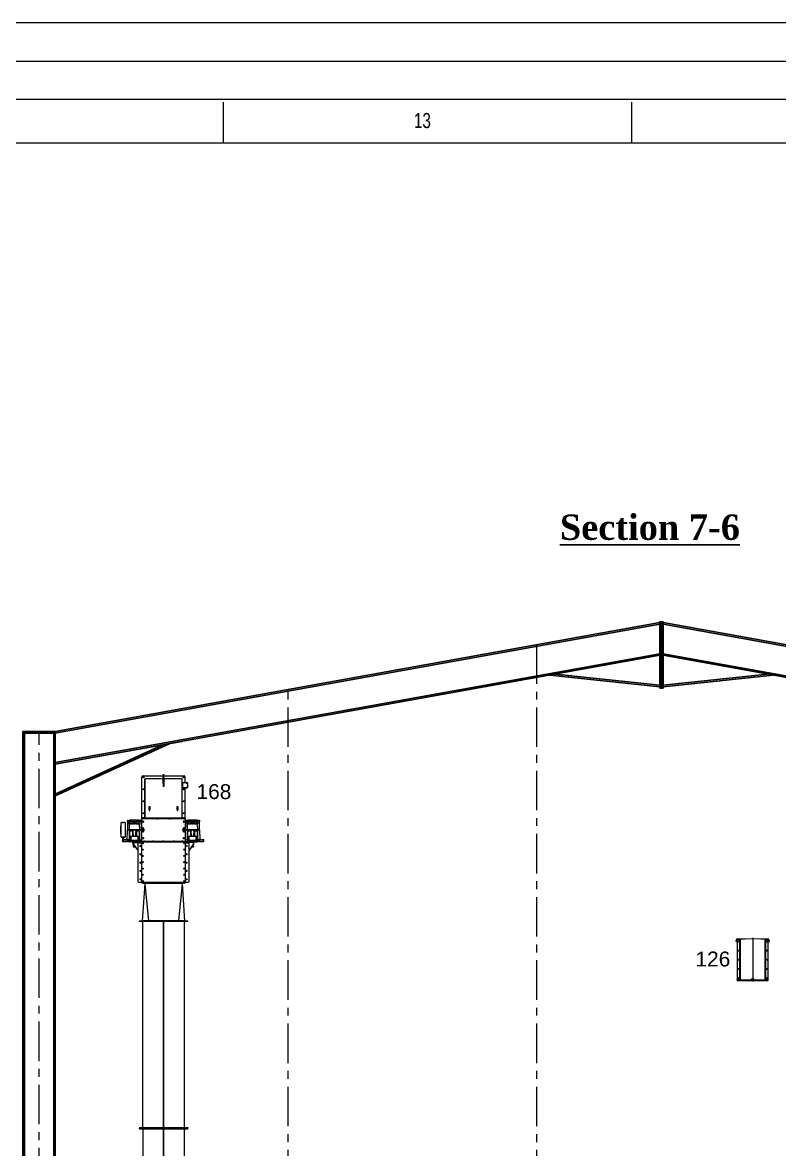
# Model space of a CAD drawing. Header units: millimetres. Extents: x 3220 to 226993, y 817 to 176024.
# Drawn here: x 120205 to 129327, y 104505 to 118089 of the extents above; entities that cross this region are included whole.
import ezdxf

# ---------------------------------------------------------------- set-up
doc = ezdxf.new("R2010")
doc.units = ezdxf.units.MM
doc.linetypes.add('AXES', pattern=[50.8, 31.75, -6.35, 6.35, -6.35])
doc.linetypes.add('DASHED', pattern=[15, 7, -8])
doc.layers.add('Axe', color=1, linetype='AXES', lineweight=9)
for name, color, linetype, lineweight, true_color in [('Mittellinie(DIN)', 7, 'Continuous', 25, 0x3f3f3f), ('Sichtbare Kanten(DIN)', 7, 'Continuous', 50, 0x3f3f3f), ('Sichtbare tangentiale Kanten(DIN)', 7, 'Continuous', 50, 0x3f3f3f), ('Verdeckte Kanten(DIN)', 7, 'DASHED', 35, 0x3f3f3f)]:
    doc.layers.add(name, color=color, linetype=linetype, lineweight=lineweight, true_color=true_color)
doc.layers.add('Repère', color=76, linetype='Continuous')
doc.styles.add('SLDTEXTSTYLE0', font='TXT', dxfattribs={"width": 0.75})
doc.styles.get("Standard").update_dxf_attribs({"font": 'arial.ttf'})

# ---------------------------------------------------------------- blocks, each defined once
blk = doc.blocks.new('section 7-6')
blk.add_line((1720, 31880), (195, 31606))
for points in [[(190, 31980), (7480, 33294)], [(195, 32000), (7480, 33313)], [(14805, 32000), (7520, 33313)], [(14810, 31980), (7520, 33294)], [(7480, 32938), (195, 31625)], [(7480, 32919), (195, 31606)], [(7520, 32938), (14805, 31625)], [(7520, 32919), (14805, 31606)], [(6154, 32680), (7480, 32539)], [(6221, 32692), (7480, 32558)], [(8779, 32692), (7520, 32558)], [(8846, 32680), (7520, 32539)], [(1566, 31853), (195, 31225)], [(1492, 31839), (195, 31245)]]:
    blk.add_lwpolyline(points)
for points in [[(7480, 32524), (7500, 32524), (7500, 33324), (7480, 33324)], [(7520, 32524), (7500, 32524), (7500, 33324), (7520, 33324)], [(-195, 31980), (195, 31980), (195, 32000), (-195, 32000)], [(195, 31980), (195, 10020), (-195, 10020), (-195, 31980)], [(-176, 10020), (-176, 31980), (176, 31980), (176, 10020)]]:
    blk.add_lwpolyline(points, close=True)
at = {"layer": 'Axe', "ltscale": 15}
for p, q in [((6000, -4000), (6000, 33046)), ((3000, -4000), (3000, 32506)), ((0, -5500), (0, 32000))]:
    blk.add_line(p, q, dxfattribs=at)
blk = doc.blocks.new('A1 E1-200')
at = {"color": 1, "linetype": 'Continuous', "lineweight": 18}
for p, q in [((-164800, 116400), (0, 116400)), ((-162844, 114440), (-1960, 114440)), ((-164800, 0), (0, 0))]:
    blk.add_line(p, q, dxfattribs=at)
at = {"linetype": 'Continuous', "lineweight": 18}
for p, q in [((-163879, 115487), (-937, 115487)), ((-163879, 931), (-937, 931))]:
    blk.add_line(p, q, dxfattribs=at)
at = {"color": 5, "linetype": 'Continuous', "lineweight": 15}
for p, q in [((-43210, 114439), (-43210, 115419)), ((-33412, 115419), (-33412, 114439))]:
    blk.add_line(p, q, dxfattribs=at)
at = {"color": 1, "linetype": 'Continuous', "lineweight": 15}
blk.add_line((-164800, 0), (0, 0), dxfattribs=at)
at = {"color": 5, "linetype": 'Continuous', "lineweight": 15, "insert": (-38637, 115158), "char_height": 362.9, "attachment_point": 1, "style": 'SLDTEXTSTYLE0'}
blk.add_mtext('13', dxfattribs=at)
blk = doc.blocks.new('TKF 300 2000 R')
at = {"layer": 'Mittellinie(DIN)', "color": 1, "lineweight": 0, "ltscale": 23.990969}
blk.add_line((0, 514), (0, -15), dxfattribs=at)
at = {"layer": 'Sichtbare Kanten(DIN)', "color": 5, "lineweight": 0}
for p, q in [((-198, 471), (-197, 481)), ((-198, 471), (-196, 471)), ((-196, 493), (-197, 481)), ((-195, 481), (-196, 471)), ((-194, 493), (-195, 481)), ((0, 502), (-192, 497)), ((0, 500), (-192, 495)), ((-185, 495), (-156, 495)), ((-185, 495), (-185, 492)), ((-185, 492), (-156, 492)), ((-185, 492), (-156, 492)), ((-185, 492), (-185, 7)), ((-156, 495), (-156, 492)), ((-156, 492), (-156, 489)), ((-156, 489), (-150, 489)), ((-150, 489), (-150, 10)), ((192, 497), (0, 502)), ((192, 495), (0, 500)), ((156, 489), (150, 489)), ((150, 10), (150, 489)), ((156, 495), (185, 495)), ((156, 495), (156, 492)), ((156, 492), (185, 492)), ((156, 489), (156, 492)), ((156, 492), (185, 492)), ((185, 495), (185, 492)), ((185, 7), (185, 492)), ((195, 481), (194, 493)), ((196, 471), (195, 481)), ((197, 481), (196, 493)), ((196, 471), (198, 471)), ((197, 481), (198, 471)), ((-185, 7), (-156, 7)), ((-185, 4), (-185, 7)), ((-156, 7), (-185, 7)), ((-185, 4), (-156, 4)), ((185, 4), (-185, 4)), ((-185, 0), (-185, 4)), ((-156, 10), (-156, 7)), ((-156, 10), (-150, 10)), ((-156, 4), (-156, 7)), ((20, 16), (-20, 16)), ((-20, 16), (-20, 13)), ((-20, 13), (20, 13)), ((-20, 4), (-20, 13)), ((20, 4), (-20, 4)), ((20, 13), (20, 16)), ((20, 13), (20, 4)), ((156, 10), (150, 10)), ((156, 7), (156, 10)), ((156, 7), (185, 7)), ((156, 4), (156, 7)), ((185, 7), (156, 7)), ((156, 4), (185, 4)), ((185, 4), (185, 7)), ((185, 0), (185, 4)), ((-185, 0), (185, 0))]:
    blk.add_line(p, q, dxfattribs=at)
for centre in [(-170, 469), (170, 469), (-170, 359), (170, 359), (-170, 249), (-170, 139), (170, 249), (170, 139), (-170, 29), (170, 29)]:
    blk.add_circle(centre, 6, dxfattribs=at)
for centre, radius, start, end in [((-192, 493), 4, 91.5, 175), ((-192, 493), 2, 91.5, 175), ((-156, 489), 6, 0, 90), ((-156, 489), 3, 0, 90), ((0, 498), 4, 88.5, 91.5), ((0, 498), 2, 88.5, 91.5), ((156, 489), 6, 90, 180), ((156, 489), 3, 90, 180), ((192, 493), 4, 5, 88.5), ((192, 493), 2, 5, 88.5), ((-156, 10), 6, 270, 0), ((-156, 10), 3, 270, 0), ((156, 10), 6, 180, 270), ((156, 10), 3, 180, 270)]:
    blk.add_arc(centre, radius, start, end, dxfattribs=at)
at = {"layer": 'Sichtbare tangentiale Kanten(DIN)', "color": 5, "lineweight": 0}
for p, q in [((-195, 481), (-197, 481)), ((-194, 493), (-196, 493)), ((-192, 495), (-192, 497)), ((-156, 10), (-156, 489)), ((0, 500), (0, 502)), ((0, 500), (0, 502)), ((156, 489), (156, 10)), ((192, 495), (192, 497)), ((194, 493), (196, 493)), ((197, 481), (195, 481))]:
    blk.add_line(p, q, dxfattribs=at)
at = {"layer": 'Verdeckte Kanten(DIN)', "color": 5, "lineweight": 0, "ltscale": 0.571309}
for p, q in [((-176, 492), (-176, 495)), ((-164, 492), (-164, 495)), ((164, 492), (164, 495)), ((176, 492), (176, 495)), ((-150, 366), (-153, 366)), ((-150, 354), (-153, 354)), ((150, 366), (153, 366)), ((150, 354), (153, 354)), ((-176, 7), (-176, 4)), ((-164, 7), (-164, 4)), ((164, 7), (164, 4)), ((176, 7), (176, 4))]:
    blk.add_line(p, q, dxfattribs=at)
at = {"layer": 'Verdeckte Kanten(DIN)', "color": 5, "lineweight": 0, "ltscale": 0.38097}
for p, q in [((-175, 495), (-175, 497)), ((-165, 496), (-165, 498)), ((165, 496), (165, 498)), ((175, 495), (175, 497))]:
    blk.add_line(p, q, dxfattribs=at)
at = {"layer": 'Verdeckte Kanten(DIN)', "color": 5, "lineweight": 0, "ltscale": 25.748535}
for p, q in [((-153, 10), (-153, 489)), ((153, 489), (153, 10))]:
    blk.add_line(p, q, dxfattribs=at)
at = {"layer": 'Verdeckte Kanten(DIN)', "color": 5, "lineweight": 0, "ltscale": 0.761779}
for p, q in [((-175, 0), (-175, 4)), ((-165, 0), (-165, 4)), ((-5, 0), (-5, 4)), ((5, 0), (5, 4)), ((165, 0), (165, 4)), ((175, 0), (175, 4))]:
    blk.add_line(p, q, dxfattribs=at)
at = {"layer": 'Verdeckte Kanten(DIN)', "color": 5, "lineweight": 0, "ltscale": 1.104296}
for p, q in [((-4, 12), (-9, 16)), ((5, 12), (9, 16))]:
    blk.add_line(p, q, dxfattribs=at)
at = {"layer": 'Verdeckte Kanten(DIN)', "color": 5, "lineweight": 0, "ltscale": 2.692601}
blk.add_line((-4, 12), (5, 12), dxfattribs=at)
at = {"layer": 'Verdeckte Kanten(DIN)', "color": 5, "lineweight": 0, "ltscale": 1.50461}
for p, q in [((-4, 4), (-4, 12)), ((5, 4), (5, 12))]:
    blk.add_line(p, q, dxfattribs=at)
blk = doc.blocks.new('102 g')
blk.add_blockref('TKF 300 2000 R', (0, 0))
blk = doc.blocks.new('126 gaine')
blk.add_blockref('102 g', (0, 0))
blk = doc.blocks.new('be 500 tete R')
at = {"layer": 'Sichtbare Kanten(DIN)', "color": 5, "lineweight": 0}
for p, q in [((-259, 143), (-259, 640)), ((-249, 650), (-3, 650)), ((-224, 615), (-224, 610)), ((-220, 615), (-224, 615)), ((-224, 600), (-224, 610)), ((-220, 610), (-224, 610)), ((-224, 580), (-224, 600)), ((-220, 600), (-224, 600)), ((-224, 551), (-224, 580)), ((-220, 580), (-224, 580)), ((-224, 512), (-224, 551)), ((-220, 551), (-224, 551)), ((-3, 615), (-220, 615)), ((-220, 615), (-220, 615)), ((-220, 605), (-220, 615)), ((-220, 605), (-220, 605)), ((-220, 585), (-220, 605)), ((-220, 585), (-220, 585)), ((-220, 555), (-220, 585)), ((-220, 555), (-220, 555)), ((-220, 517), (-220, 555)), ((-3, 662), (-3, 666)), ((-3, 666), (3, 666)), ((-3, 662), (-3, 628)), ((-3, 563), (-3, 628)), ((-3, 563), (-3, 522)), ((-3, 563), (3, 563)), ((3, 666), (3, 662)), ((3, 628), (3, 662)), ((3, 650), (249, 650)), ((3, 628), (3, 563)), ((220, 615), (3, 615)), ((3, 563), (3, 522)), ((220, 615), (220, 615)), ((220, 615), (220, 605)), ((224, 615), (220, 615)), ((220, 610), (224, 610)), ((220, 605), (220, 605)), ((220, 605), (220, 585)), ((220, 600), (224, 600)), ((220, 585), (220, 585)), ((220, 585), (220, 555)), ((220, 580), (224, 580)), ((220, 555), (220, 555)), ((220, 555), (220, 517)), ((220, 551), (224, 551)), ((224, 610), (224, 615)), ((224, 600), (224, 610)), ((224, 580), (224, 600)), ((224, 551), (224, 580)), ((228, 565), (224, 565)), ((224, 512), (224, 551)), ((228, 565), (228, 563)), ((232, 565), (228, 565)), ((228, 563), (228, 511)), ((289, 565), (232, 565)), ((259, 640), (259, 565)), ((280, 557), (286, 557)), ((291, 563), (291, 511)), ((-224, 465), (-224, 512)), ((-220, 512), (-224, 512)), ((-224, 411), (-224, 465)), ((-220, 465), (-224, 465)), ((-224, 350), (-224, 411)), ((-220, 411), (-224, 411)), ((-220, 517), (-220, 516)), ((-220, 470), (-220, 516)), ((-220, 470), (-220, 469)), ((-220, 415), (-220, 469)), ((-220, 415), (-220, 414)), ((-220, 353), (-220, 414)), ((3, 522), (-3, 522)), ((220, 517), (220, 516)), ((220, 516), (220, 470)), ((220, 512), (224, 512)), ((220, 470), (220, 469)), ((220, 469), (220, 415)), ((220, 465), (224, 465)), ((220, 415), (220, 414)), ((220, 414), (220, 353)), ((220, 411), (224, 411)), ((224, 465), (224, 512)), ((224, 509), (228, 509)), ((224, 411), (224, 465)), ((224, 350), (224, 411)), ((228, 511), (228, 509)), ((232, 509), (228, 509)), ((232, 509), (289, 509)), ((259, 509), (259, 143)), ((261, 509), (261, 505)), ((261, 505), (291, 505)), ((286, 516), (280, 516)), ((281, 519), (281, 516)), ((291, 505), (291, 511)), ((-224, 283), (-224, 350)), ((-220, 350), (-224, 350)), ((-224, 212), (-224, 283)), ((-220, 283), (-224, 283)), ((-220, 353), (-220, 352)), ((-220, 286), (-220, 352)), ((-220, 286), (-220, 285)), ((-220, 215), (-220, 285)), ((-174, 242), (-174, 280)), ((-174, 280), (-164, 280)), ((-164, 280), (-164, 242)), ((164, 242), (164, 280)), ((164, 280), (174, 280)), ((174, 280), (174, 242)), ((220, 353), (220, 352)), ((220, 352), (220, 286)), ((220, 350), (224, 350)), ((220, 286), (220, 285)), ((220, 285), (220, 215)), ((220, 283), (224, 283)), ((224, 283), (224, 350)), ((224, 212), (224, 283)), ((-255, 142), (-265, 142)), ((-265, 138), (-265, 142)), ((-265, 138), (-265, 133)), ((-265, 138), (-265, 138)), ((-265, 138), (265, 138)), ((-265, 138), (-265, 138)), ((-265, 138), (-255, 138)), ((-229, 143), (-259, 143)), ((-220, 142), (-255, 142)), ((-255, 138), (-85, 138)), ((-220, 138), (-255, 138)), ((-228, 138), (-228, 138)), ((-220, 212), (-224, 212)), ((-224, 146), (-224, 212)), ((-220, 146), (-224, 146)), ((-220, 215), (-220, 213)), ((-220, 147), (-220, 213)), ((-220, 143), (-220, 147)), ((-220, 143), (220, 143)), ((-220, 143), (-220, 138)), ((-220, 142), (-220, 138)), ((-220, 138), (220, 138)), ((-174, 242), (-174, 234)), ((-174, 234), (-164, 234)), ((-164, 234), (-164, 242)), ((-65, 138), (65, 138)), ((85, 138), (255, 138)), ((164, 242), (164, 234)), ((164, 234), (174, 234)), ((174, 234), (174, 242)), ((220, 215), (220, 213)), ((220, 213), (220, 147)), ((220, 212), (224, 212)), ((220, 143), (220, 147)), ((220, 146), (224, 146)), ((220, 143), (220, 138)), ((220, 142), (255, 142)), ((220, 142), (220, 138)), ((220, 138), (255, 138)), ((224, 146), (224, 212)), ((228, 138), (228, 138)), ((259, 143), (229, 143)), ((255, 142), (265, 142)), ((265, 138), (255, 138)), ((265, 138), (265, 142)), ((265, 138), (265, 138)), ((265, 133), (265, 138)), ((265, 138), (265, 138)), ((-514, -45), (-514, 45)), ((-514, 45), (-511, 45)), ((-511, -87), (-511, 87)), ((-494, 90), (-479, 90)), ((-462, 87), (-462, -87)), ((-462, 45), (-460, 45)), ((-460, 45), (-460, -45)), ((-437, -115), (-435, 0)), ((-435, 0), (-434, 0)), ((-434, 0), (-435, 0)), ((-434, 97), (-434, 106)), ((-434, 106), (-433, 106)), ((-410, 0), (-434, 0)), ((-434, 0), (-411, 0)), ((-433, 113), (-433, 105)), ((-424, 113), (-433, 113)), ((-424, 113), (-410, 113)), ((-404, 102), (-414, 102)), ((-414, 84), (-414, 102)), ((-410, 0), (-411, 0)), ((-411, 0), (-411, -125)), ((-410, 117), (-410, 102)), ((-375, 117), (-410, 117)), ((-375, 102), (-410, 102)), ((-410, 102), (-410, 102)), ((-410, 74), (-410, 83)), ((-410, 38), (-410, 74)), ((-410, 74), (-395, 74)), ((-410, 0), (-410, 38)), ((-410, 0), (-395, 0)), ((-395, 0), (-410, 0)), ((-410, -80), (-410, 0)), ((-404, 102), (-296, 102)), ((-404, 102), (-404, 77)), ((-369, 77), (-404, 77)), ((-395, 74), (-386, 74)), ((-395, 0), (-386, 0)), ((-386, 0), (-395, 0)), ((-386, 74), (-372, 74)), ((-386, 0), (-372, 0)), ((-372, 0), (-386, 0)), ((-375, 102), (-375, 117)), ((-375, 117), (-366, 117)), ((-360, 74), (-372, 74)), ((-360, 0), (-372, 0)), ((-372, 0), (-367, 0)), ((-369, 92), (-369, 74)), ((-369, 92), (-350, 92)), ((-333, 0), (-367, 0)), ((-360, 117), (-366, 117)), ((-366, 117), (-366, 117)), ((-362, 0), (-362, 0)), ((-360, 117), (-340, 117)), ((-340, 116), (-360, 116)), ((-360, 74), (-340, 74)), ((-360, 0), (-340, 0)), ((-350, 92), (-350, 74)), ((-350, 92), (-331, 92)), ((-334, 117), (-340, 117)), ((-328, 74), (-340, 74)), ((-328, 0), (-340, 0)), ((-338, 0), (-338, 0)), ((-334, 117), (-334, 117)), ((-334, 117), (-325, 117)), ((-333, 0), (-328, 0)), ((-331, 92), (-331, 74)), ((-296, 77), (-331, 77)), ((-328, 74), (-314, 74)), ((-328, 0), (-314, 0)), ((-314, 0), (-328, 0)), ((-325, 117), (-325, 102)), ((-290, 117), (-325, 117)), ((-290, 102), (-325, 102)), ((-314, 74), (-305, 74)), ((-314, 0), (-305, 0)), ((-305, 0), (-314, 0)), ((-305, 74), (-290, 74)), ((-305, 0), (-290, 0)), ((-290, 0), (-305, 0)), ((-286, 102), (-296, 102)), ((-296, 102), (-296, 77)), ((-290, 102), (-290, 117)), ((-290, 113), (-276, 113)), ((-290, 102), (-290, 102)), ((-290, 74), (-290, 83)), ((-290, 38), (-290, 74)), ((-290, 38), (-290, 0)), ((-266, 0), (-290, 0)), ((-289, 0), (-290, 0)), ((-290, 0), (-290, -80)), ((-289, -125), (-289, 0)), ((-289, 0), (-266, 0)), ((-286, 84), (-286, 102)), ((-267, 113), (-276, 113)), ((-267, 113), (-267, 105)), ((-266, 106), (-267, 106)), ((-266, 106), (-266, 97)), ((-266, 0), (-265, 0)), ((-265, 0), (-266, 0)), ((-265, 133), (-265, 128)), ((-265, 128), (-265, -130)), ((-85, 133), (-255, 133)), ((-251, 21), (-251, -21)), ((-239, -21), (-239, 21)), ((65, 133), (-65, 133)), ((255, 133), (85, 133)), ((239, 21), (239, -21)), ((251, -21), (251, 21)), ((265, 128), (265, 133)), ((265, -130), (265, 128)), ((265, 0), (266, 0)), ((266, 0), (265, 0)), ((266, 97), (266, 106)), ((266, 106), (267, 106)), ((290, 0), (266, 0)), ((266, 0), (289, 0)), ((267, 113), (267, 105)), ((276, 113), (267, 113)), ((276, 113), (290, 113)), ((296, 102), (286, 102)), ((286, 84), (286, 102)), ((290, 0), (289, 0)), ((289, 0), (289, -125)), ((290, 117), (290, 102)), ((325, 117), (290, 117)), ((325, 102), (290, 102)), ((290, 102), (290, 102)), ((290, 74), (290, 83)), ((290, 38), (290, 74)), ((290, 74), (305, 74)), ((290, 0), (290, 38)), ((290, 0), (305, 0)), ((305, 0), (290, 0)), ((290, -80), (290, 0)), ((296, 102), (404, 102)), ((296, 102), (296, 77)), ((331, 77), (296, 77)), ((305, 74), (314, 74)), ((305, 0), (314, 0)), ((314, 0), (305, 0)), ((314, 74), (328, 74)), ((314, 0), (328, 0)), ((328, 0), (314, 0)), ((325, 102), (325, 117)), ((325, 117), (334, 117)), ((340, 74), (328, 74)), ((340, 0), (328, 0)), ((328, 0), (333, 0)), ((331, 92), (331, 74)), ((331, 92), (350, 92)), ((367, 0), (333, 0)), ((340, 117), (334, 117)), ((334, 117), (334, 117)), ((338, 0), (338, 0)), ((340, 117), (360, 117)), ((360, 116), (340, 116)), ((340, 74), (360, 74)), ((340, 0), (360, 0)), ((350, 92), (350, 74)), ((350, 92), (369, 92)), ((366, 117), (360, 117)), ((372, 74), (360, 74)), ((372, 0), (360, 0)), ((362, 0), (362, 0)), ((366, 117), (366, 117)), ((366, 117), (375, 117)), ((367, 0), (372, 0)), ((369, 92), (369, 74)), ((404, 77), (369, 77)), ((372, 74), (386, 74)), ((372, 0), (386, 0)), ((386, 0), (372, 0)), ((375, 117), (375, 102)), ((410, 117), (375, 117)), ((410, 102), (375, 102)), ((386, 74), (395, 74)), ((386, 0), (395, 0)), ((395, 0), (386, 0)), ((395, 74), (410, 74)), ((395, 0), (411, 0)), ((411, 0), (395, 0)), ((414, 102), (404, 102)), ((404, 102), (404, 77)), ((410, 102), (410, 117)), ((410, 113), (424, 113)), ((410, 102), (410, 102)), ((410, 74), (410, 83)), ((410, 38), (410, 74)), ((411, 38), (411, 0)), ((434, 0), (411, 0)), ((411, -125), (411, 0)), ((411, 0), (434, 0)), ((411, 0), (411, 0)), ((411, 0), (411, -80)), ((414, 84), (414, 102)), ((433, 113), (424, 113)), ((433, 113), (433, 105)), ((434, 106), (433, 106)), ((434, 106), (434, 97)), ((434, 0), (435, 0)), ((435, 0), (434, 0)), ((435, 0), (437, -115)), ((-514, -45), (-511, -45)), ((-494, -82), (-494, -86)), ((-494, -86), (-494, -136)), ((-485, -115), (-485, -125)), ((-485, -115), (-484, -115)), ((-485, -125), (-482, -125)), ((-485, -125), (-485, -140)), ((-484, -115), (-429, -115)), ((-438, -125), (-482, -125)), ((-479, -86), (-479, -82)), ((-479, -115), (-479, -86)), ((-462, -45), (-460, -45)), ((-438, -125), (-431, -125)), ((-431, -125), (-300, -125)), ((-429, -115), (-420, -115)), ((-420, -125), (-420, -115)), ((-410, -14), (-410, -14)), ((-410, -14), (-410, -80)), ((-410, -14), (-410, -14)), ((-374, -14), (-410, -14)), ((-410, -80), (-410, -14)), ((-410, -80), (-410, -80)), ((-410, -125), (-410, -80)), ((-410, -80), (-396, -80)), ((-304, -80), (-396, -80)), ((-394, -82), (-394, -125)), ((-374, -14), (-371, -14)), ((-374, -14), (-374, -80)), ((-366, -14), (-371, -14)), ((-329, -14), (-334, -14)), ((-329, -14), (-326, -14)), ((-290, -14), (-326, -14)), ((-326, -14), (-326, -80)), ((-306, -125), (-306, -82)), ((-304, -80), (-290, -80)), ((-300, -125), (-290, -125)), ((-290, -80), (-290, -14)), ((-290, -14), (-290, -14)), ((-290, -14), (-290, -14)), ((-290, -14), (-290, -80)), ((-290, -80), (-290, -80)), ((-290, -80), (-290, -125)), ((-290, -140), (-290, -125)), ((-289, -125), (-290, -125)), ((-266, -125), (-289, -125)), ((-266, -125), (-265, -125)), ((-265, -130), (-265, -135)), ((-265, -135), (-265, -140)), ((-265, -135), (-265, -135)), ((-260, -1), (-260, -1)), ((-255, -135), (255, -135)), ((-230, -1), (-230, -1)), ((230, -1), (230, -1)), ((260, -1), (260, -1)), ((265, -125), (266, -125)), ((265, -135), (265, -130)), ((265, -140), (265, -135)), ((265, -135), (265, -135)), ((289, -125), (266, -125)), ((290, -125), (289, -125)), ((290, -14), (290, -14)), ((290, -14), (290, -80)), ((290, -14), (290, -14)), ((326, -14), (290, -14)), ((290, -80), (290, -14)), ((290, -80), (290, -80)), ((290, -125), (290, -80)), ((290, -80), (304, -80)), ((290, -125), (290, -140)), ((290, -125), (300, -125)), ((300, -125), (431, -125)), ((396, -80), (304, -80)), ((306, -82), (306, -125)), ((326, -14), (329, -14)), ((326, -14), (326, -80)), ((334, -14), (329, -14)), ((371, -14), (366, -14)), ((371, -14), (374, -14)), ((410, -14), (374, -14)), ((374, -14), (374, -80)), ((394, -125), (394, -82)), ((396, -80), (410, -80)), ((410, -80), (410, -14)), ((410, -14), (410, -14)), ((411, -14), (410, -14)), ((410, -14), (410, -80)), ((411, -80), (410, -80)), ((410, -80), (410, -125)), ((420, -115), (429, -115)), ((420, -115), (420, -125)), ((429, -115), (484, -115)), ((431, -125), (438, -125)), ((482, -125), (438, -125)), ((482, -125), (485, -125)), ((484, -115), (485, -115)), ((485, -125), (485, -115)), ((485, -140), (485, -125)), ((-494, -140), (-494, -136)), ((-494, -140), (-485, -140)), ((-482, -140), (-485, -140)), ((-482, -140), (-438, -140)), ((-431, -140), (-438, -140)), ((-431, -140), (-410, -140)), ((-407, -140), (-410, -140)), ((-410, -144), (-410, -140)), ((-410, -144), (-407, -144)), ((-265, -140), (-407, -140)), ((-374, -144), (-407, -144)), ((-371, -144), (-374, -144)), ((-374, -154), (-374, -144)), ((-374, -154), (-371, -154)), ((-302, -144), (-371, -144)), ((-371, -154), (-302, -154)), ((-364, -164), (-364, -154)), ((-364, -167), (-364, -164)), ((-362, -165), (-364, -164)), ((-362, -166), (-364, -167)), ((-364, -178), (-364, -167)), ((-361, -180), (-364, -178)), ((-364, -182), (-364, -178)), ((-361, -184), (-364, -182)), ((-364, -195), (-355, -195)), ((-364, -195), (-364, -203)), ((-363, -161), (-363, -154)), ((-362, -204), (-363, -204)), ((-362, -204), (-359, -204)), ((-304, -250), (-361, -167)), ((-361, -180), (-352, -180)), ((-361, -184), (-358, -184)), ((-342, -194), (-361, -194)), ((-361, -195), (-361, -194)), ((-359, -204), (-348, -204)), ((-358, -188), (-358, -180)), ((-347, -188), (-358, -188)), ((-357, -189), (-358, -188)), ((-357, -178), (-357, -173)), ((-346, -189), (-357, -189)), ((-357, -194), (-357, -189)), ((-355, -195), (-355, -203)), ((-355, -195), (-342, -195)), ((-348, -204), (-339, -204)), ((-343, -194), (-343, -194)), ((-341, -196), (-341, -203)), ((-339, -204), (-338, -204)), ((-338, -204), (-337, -204)), ((-304, -625), (-304, -165)), ((-295, -144), (-302, -144)), ((-302, -154), (-295, -154)), ((-295, -144), (-281, -144)), ((-295, -154), (-260, -154)), ((-294, -155), (-260, -155)), ((-265, -144), (-281, -144)), ((-265, -140), (-265, -144)), ((-253, -144), (-265, -144)), ((-260, -148), (-260, -144)), ((-260, -632), (-260, -148)), ((-255, -140), (255, -140)), ((-253, -144), (253, -144)), ((265, -144), (253, -144)), ((260, -148), (260, -144)), ((260, -148), (260, -632)), ((295, -154), (260, -154)), ((260, -155), (294, -155)), ((265, -140), (407, -140)), ((265, -144), (265, -140)), ((265, -144), (281, -144)), ((295, -144), (281, -144)), ((295, -144), (302, -144)), ((302, -154), (295, -154)), ((302, -144), (371, -144)), ((371, -154), (302, -154)), ((304, -165), (304, -625)), ((362, -167), (304, -252)), ((338, -202), (338, -203)), ((338, -204), (344, -204)), ((361, -194), (343, -194)), ((343, -195), (350, -195)), ((344, -204), (356, -204)), ((357, -189), (347, -189)), ((358, -188), (348, -188)), ((350, -195), (362, -195)), ((350, -195), (350, -203)), ((352, -182), (361, -182)), ((356, -204), (362, -204)), ((357, -189), (358, -188)), ((357, -194), (357, -189)), ((358, -188), (358, -182)), ((361, -182), (362, -181)), ((361, -195), (361, -194)), ((362, -167), (362, -167)), ((362, -169), (362, -180)), ((362, -195), (362, -203)), ((364, -154), (364, -161)), ((371, -144), (374, -144)), ((374, -154), (371, -154)), ((374, -144), (407, -144)), ((374, -154), (374, -144)), ((407, -140), (410, -140)), ((410, -144), (407, -144)), ((410, -144), (410, -140)), ((410, -140), (431, -140)), ((438, -140), (431, -140)), ((438, -140), (482, -140)), ((485, -140), (482, -140)), ((-268, -302), (-279, -287)), ((279, -288), (269, -303)), ((-260, -635), (-294, -635)), ((-260, -632), (-260, -636)), ((-260, -636), (-248, -636)), ((-260, -636), (-260, -640)), ((-248, -640), (-260, -640)), ((-260, -640), (-248, -640)), ((-260, -640), (-260, -644)), ((-248, -644), (-260, -644)), ((-226, -650), (-255, -1097)), ((248, -636), (-248, -636)), ((248, -640), (-248, -640)), ((248, -640), (-248, -640)), ((-248, -644), (248, -644)), ((-226, -644), (-226, -650)), ((-226, -650), (-226, -650)), ((-226, -650), (-226, -650)), ((-223, -650), (-226, -650)), ((-223, -650), (-226, -650)), ((-223, -650), (-226, -650)), ((-223, -650), (-226, -650)), ((-223, -650), (-226, -650)), ((-225, -650), (-225, -650)), ((-225, -650), (-225, -650)), ((-225, -650), (-181, -1097)), ((-223, -650), (-225, -650)), ((-223, -650), (-225, -650)), ((-223, -650), (-225, -650)), ((-222, -650), (-225, -650)), ((-224, -650), (-224, -650)), ((-224, -650), (-180, -1097)), ((-222, -650), (-224, -650)), ((-222, -650), (-224, -650)), ((-223, -644), (-223, -650)), ((-223, -644), (-220, -650)), ((-223, -644), (-220, -650)), ((-223, -650), (-223, -650)), ((-223, -650), (-223, -650)), ((-223, -650), (-223, -650)), ((-223, -650), (-223, -650)), ((-223, -650), (-223, -650)), ((-223, -650), (-223, -650)), ((-222, -650), (-223, -650)), ((-223, -650), (-223, -650)), ((-223, -650), (-223, -650)), ((-222, -650), (-222, -650)), ((-222, -650), (-222, -650)), ((-220, -650), (-221, -650)), ((224, -650), (180, -1097)), ((225, -650), (181, -1097)), ((223, -644), (220, -650)), ((223, -644), (220, -650)), ((221, -650), (220, -650)), ((223, -650), (222, -650)), ((222, -650), (222, -650)), ((222, -650), (225, -650)), ((222, -650), (222, -650)), ((222, -650), (224, -650)), ((222, -650), (224, -650)), ((223, -644), (223, -650)), ((223, -650), (223, -650)), ((223, -650), (223, -650)), ((223, -650), (223, -650)), ((223, -650), (223, -650)), ((223, -650), (223, -650)), ((223, -650), (223, -650)), ((223, -650), (225, -650)), ((223, -650), (225, -650)), ((223, -650), (225, -650)), ((223, -650), (226, -650)), ((223, -650), (226, -650)), ((223, -650), (226, -650)), ((223, -650), (226, -650)), ((223, -650), (226, -650)), ((223, -650), (223, -650)), ((223, -650), (223, -650)), ((224, -650), (224, -650)), ((225, -650), (225, -650)), ((225, -650), (225, -650)), ((226, -644), (226, -650)), ((226, -650), (226, -650)), ((226, -650), (226, -650)), ((226, -650), (255, -1097)), ((248, -636), (260, -636)), ((260, -640), (248, -640)), ((248, -640), (260, -640)), ((260, -644), (248, -644)), ((260, -632), (260, -636)), ((294, -635), (260, -635)), ((260, -640), (260, -636)), ((260, -644), (260, -640)), ((-252, -1097), (-255, -1097)), ((-252, -1097), (-255, -1097)), ((-243, -1097), (-252, -1097)), ((-252, -1097), (-252, -1097)), ((-252, -1097), (-252, -1097)), ((-252, -1097), (-252, -1097)), ((-228, -1097), (-243, -1097)), ((-207, -1097), (-227, -1097)), ((-181, -1097), (-206, -1097)), ((-180, -1097), (-181, -1097)), ((-142, -1097), (-180, -1097)), ((-98, -1097), (-141, -1097)), ((-97, -1097), (-98, -1097)), ((-50, -1097), (-97, -1097)), ((-96, -1097), (-97, -1097)), ((-96, -1097), (-96, -1097)), ((-50, -1097), (-96, -1097)), ((-75, -1105), (-75, -1097)), ((-72, -1105), (-75, -1105)), ((-72, -1105), (-72, -1097)), ((-70, -1105), (-72, -1105)), ((-70, -1105), (-70, -1097)), ((-69, -1105), (-70, -1105)), ((-69, -1097), (-69, -1105)), ((-68, -1105), (-69, -1105)), ((-68, -1097), (-68, -1105)), ((-65, -1105), (-68, -1105)), ((-65, -1097), (-65, -1105)), ((244, -1105), (-65, -1105)), ((-49, -1097), (-50, -1097)), ((-50, -1097), (-50, -1097)), ((-1, -1097), (-49, -1097)), ((0, -1097), (-49, -1097)), ((-49, -1097), (-49, -1097)), ((0, -1097), (-1, -1097)), ((0, -1097), (0, -1097)), ((0, -1097), (0, -1097)), ((49, -1097), (0, -1097)), ((0, -1097), (0, -1097)), ((0, -1097), (1, -1097)), ((49, -1097), (1, -1097)), ((50, -1097), (49, -1097)), ((49, -1097), (49, -1097)), ((97, -1097), (50, -1097)), ((96, -1097), (50, -1097)), ((50, -1097), (50, -1097)), ((96, -1097), (96, -1097)), ((96, -1097), (97, -1097)), ((97, -1097), (98, -1097)), ((141, -1097), (98, -1097)), ((180, -1097), (142, -1097)), ((180, -1097), (181, -1097)), ((206, -1097), (181, -1097)), ((227, -1097), (207, -1097)), ((243, -1097), (228, -1097)), ((252, -1097), (243, -1097)), ((244, -1105), (244, -1097)), ((250, -1105), (244, -1105)), ((250, -1097), (250, -1105)), ((277, -1105), (250, -1105)), ((255, -1097), (252, -1097)), ((252, -1097), (252, -1097)), ((252, -1097), (252, -1097)), ((252, -1097), (255, -1097)), ((252, -1097), (252, -1097)), ((252, -1097), (277, -1097)), ((277, -1097), (281, -1097)), ((277, -1097), (277, -1105)), ((281, -1105), (277, -1105)), ((281, -1097), (281, -1105))]:
    blk.add_line(p, q, dxfattribs=at)
for centre, radius in [((-241, 635), 6), ((242, 635), 6), ((283, 557), 2.75), ((-241, 490), 6), ((242, 490), 6), ((283, 517), 2.75), ((-241, 345), 6), ((242, 345), 6), ((-241, 200), 6), ((242, 200), 6), ((-274, -195), 9), ((-249, -162), 6), ((-249, -238), 6), ((249, -162), 6), ((249, -238), 6), ((274, -195), 9), ((-274, -295), 9), ((-274, -395), 9), ((-249, -390), 7), ((-249, -314), 6), ((249, -390), 7), ((249, -314), 6), ((274, -295), 9), ((274, -395), 9), ((-274, -495), 9), ((-249, -466), 6), ((-249, -542), 6), ((249, -466), 6), ((249, -542), 6), ((274, -495), 9), ((-274, -595), 9), ((-249, -618), 6), ((249, -618), 6), ((274, -595), 9)]:
    blk.add_circle(centre, radius, dxfattribs=at)
for centre, radius, start, end in [((-249, 640), 10, 90, 180), ((0, 635), 6, 120, 240), ((0, 635), 6, 300, 60), ((249, 640), 10, 0, 90), ((289, 563), 2, 0, 90), ((289, 511), 2, 270, 0), ((-229, 148), 5, 270, 0), ((-228, 146), 4, 270, 0), ((-228, 130), 8, 89.0703, 89.3927), ((-228, 130), 8, 80.8056, 80.8327), ((-228, 146), 8, 330, 0), ((228, 146), 8, 180, 210), ((229, 148), 5, 180, 270), ((228, 146), 4, 180, 270), ((228, 130), 8, 90, 90.7039), ((-509, 87), 2, 100.7842, 180), ((-494, 8), 82.2, 90, 100.7842), ((-479, 8), 82.2, 79.2158, 90), ((-464, 87), 2, 0, 79.2158), ((-245, 21), 6, 0, 180), ((245, 21), 6, 0, 180), ((-509, -87), 2, 180, 259.2158), ((-494, -8), 82.2, 259.2158, 270), ((-479, -8), 82.2, 270, 280.7842), ((-464, -87), 2, 280.7842, 0), ((-396, -82), 2, 0, 90), ((-304, -82), 2, 90, 180), ((-245, -21), 6, 180, 0), ((245, -21), 6, 180, 0), ((304, -82), 2, 0, 90), ((396, -82), 2, 90, 180), ((-353, -161), 10, 180, 214.3803), ((-294, -165), 10, 90, 180), ((294, -165), 10, 0, 90), ((354, -161), 10, 325.6197, 0), ((-294, -625), 10, 180, 270), ((294, -625), 10, 270, 0)]:
    blk.add_arc(centre, radius, start, end, dxfattribs=at)
for centre, major_axis, ratio, start_param, end_param in [((-255, 138), (-10, 0), 0.000058, 0.000087, 1.570796), ((-85, 138), (-6, 0), 0.000058, 1.570819, 2.61804), ((-75, 138), (6, 0), 0.000058, 0.523645, 2.61804), ((-65, 138), (-6, 0), 0.000058, 0.523663, 1.570796), ((65, 138), (-6, 0), 0.000058, 1.570819, 2.61804), ((75, 138), (6, 0), 0.000058, 0.523645, 2.61804), ((85, 138), (-6, 0), 0.000058, 0.523662, 1.570796), ((255, 138), (10, 0), 0.000058, 4.712476, 6.28336), ((-613, 0), (-276, 0), 0.201756, 3.88278, 3.885462), ((-360, 378), (0, -430), 0.034921, 5.789142, 5.863233), ((-87, 0), (276, 0), 0.201756, 2.397724, 2.400406), ((-255, 133), (-10, 0), 0.000058, 0.000175, 1.570884), ((-245, -1), (-15, 0), 0.99935, 5.123906, 7.442465), ((-245, -1), (-6.96, 0), 0.99935, 5.752897, 6.813474), ((-245, 99), (6, 0), 0.99935, 0.015036, 3.126556), ((-245, 99), (-6, 0), 0.999352, 0.030118, 3.111475), ((-245, 93), (-6, 0), 0.950351, 3.684077, 5.740701), ((-245, -1), (15, 0), 0.99935, 5.123906, 7.442465), ((-245, -1), (6.96, 0), 0.99935, 5.752897, 6.813474), ((-85, 133), (6, 0), 0.000058, 4.712389, 5.759657), ((-75, 133), (-6, 0), 0.000058, 3.665146, 5.759541), ((-65, 133), (6, 0), 0.000058, 3.665146, 4.712366), ((65, 133), (6, 0), 0.000058, 4.712389, 5.759654), ((75, 133), (-6, 0), 0.000058, 3.665146, 5.759541), ((85, 133), (6, 0), 0.000058, 3.665146, 4.712366), ((245, -1), (-15, 0), 0.99935, 5.123906, 7.442465), ((245, -1), (-6.96, 0), 0.99935, 5.752897, 6.813474), ((245, 99), (6, 0), 0.99935, 0.015036, 3.126556), ((245, 99), (6, 0), 0.99935, 3.171717, 6.253061), ((245, 93), (6, 0), 0.950369, 0.552814, 2.588779), ((245, -1), (15, 0), 0.99935, 5.123906, 7.442465), ((245, -1), (6.96, 0), 0.99935, 5.752897, 6.813474), ((255, 133), (10, 0), 0.000058, 4.712389, 6.283271), ((87, 0), (-276, 0), 0.201756, 3.88278, 3.885462), ((340, 378), (0, -430), 0.034921, 5.789142, 5.863233), ((613, 0), (276, 0), 0.201756, 2.397724, 2.400406), ((-350, 1869), (0, -1978), 0.034921, 5.972634, 6.112799), ((-350, 1869), (0, -1978), 0.034921, 0.170386, 0.310551), ((-340, 378), (0, -430), 0.034921, 0.419952, 0.494044), ((-255, -135), (-10, 0), 0.000058, 0.000087, 1.570796), ((-245, -1), (-15, 0), 0.99935, 0, 1.159279), ((-245, -102), (6, 0), 0.99935, 0.015036, 3.126556), ((-245, -102), (-6, 0), 0.999352, 3.167331, 6.257447), ((-245, -96), (-6, 0), 0.950351, 0.568107, 2.573486), ((-245, -97), (6, 0), 0.950351, 3.587896, 5.836882), ((-245, -94), (6, 0), 0.950369, 3.864432, 5.560346), ((-245, -1), (15, 0), 0.99935, 5.123906, 6.283185), ((245, -1), (-15, 0), 0.99935, 0, 1.159279), ((245, -102), (6, 0), 0.99935, 0.025716, 3.115877), ((245, -102), (6, 0), 0.99935, 0.015036, 3.126556), ((245, -96), (6, 0), 0.950369, 3.698855, 5.725923), ((245, -97), (-6, 0), 0.950369, 0.436181, 2.705411), ((245, -94), (6, 0), 0.950369, 3.864402, 5.560376), ((245, -1), (15, 0), 0.99935, 5.123906, 6.283185), ((255, -135), (10, 0), 0.000058, 4.712476, 6.28336), ((350, 1869), (0, -1978), 0.034921, 5.972634, 6.112799), ((350, 1869), (0, -1978), 0.034921, 0.170386, 0.310551), ((360, 378), (0, -430), 0.034921, 0.419952, 0.494044), ((-255, -140), (-10, 0), 0.000058, 0.000175, 1.570884), ((255, -140), (10, 0), 0.000058, 4.712389, 6.283272), ((-220, -650), (6, -0.19), 0.190981, 3.135141, 3.220111), ((-220, -650), (-6, 0.17), 0.155379, 0.077966, 0.24348), ((-220, -650), (-6, 0.11), 0.117835, 0.240279, 0.401766), ((-220, -650), (-6, 0.01), 0.079937, 0.397223, 0.555577), ((-220, -650), (-6, -0.12), 0.04347, 0.551007, 0.707694), ((-220, -650), (-6, -0.54), 0.023605, 5.205053, 5.404113), ((-220, -650), (6, 0.8), 0.047001, 1.856619, 2.061308), ((-220, -650), (6.02, 1.07), 0.05884, 1.639954, 1.851104), ((-220, -650), (6.04, 1.32), 0.059724, 1.5233, 1.632062), ((220, -650), (-6.04, 1.32), 0.059724, 4.651123, 4.759886), ((220, -650), (-6.02, 1.07), 0.05884, 4.432081, 4.643231), ((220, -650), (6, -0.8), 0.047001, 1.080284, 1.284974), ((220, -650), (6, -0.54), 0.023605, 0.879072, 1.078132), ((220, -650), (-6, 0.12), 0.04347, 2.433899, 2.590586), ((220, -650), (-6, -0.01), 0.079937, 2.586015, 2.74437), ((220, -650), (-6, -0.11), 0.117835, 2.739827, 2.901314), ((220, -650), (6, 0.17), 0.155379, 6.039706, 6.205219), ((220, -650), (6, 0.19), 0.190981, 6.204667, 6.289637), ((-249, -1097), (-6, 0.19), 0.190981, 6.276734, 6.361703), ((-246, -1097), (6, -0.17), 0.155379, 3.219559, 3.385072), ((-237, -1097), (6, -0.11), 0.117835, 3.381872, 3.543358), ((-222, -1097), (6, -0.01), 0.079937, 3.538815, 3.69717), ((-202, -1097), (6, 0.12), 0.04347, 3.6926, 3.849286), ((-139, -1097), (-6, -0.54), 0.023605, 5.205053, 5.404113), ((-95, -1097), (6, 0.8), 0.047001, 1.856619, 2.061308), ((-49, -1097), (6.02, 1.07), 0.05884, 1.639954, 1.851104), ((0, -1097), (6.04, 1.32), 0.059724, 1.5233, 1.632062), ((0, -1097), (-6.04, 1.32), 0.059724, 4.651123, 4.759886), ((49, -1097), (-6.02, 1.07), 0.05884, 4.432081, 4.643231), ((95, -1097), (6, -0.8), 0.047001, 1.080284, 1.284974), ((139, -1097), (6, -0.54), 0.023605, 0.879072, 1.078132), ((202, -1097), (6, -0.12), 0.04347, 5.575492, 5.732178), ((222, -1097), (6, 0.01), 0.079937, 5.727608, 5.885963), ((237, -1097), (6, 0.11), 0.117835, 5.88142, 6.042906), ((246, -1097), (-6, -0.17), 0.155379, 2.898113, 3.063626), ((249, -1097), (-6, -0.19), 0.190981, 3.063075, 3.148044)]:
    blk.add_ellipse(centre, major_axis=major_axis, ratio=ratio, start_param=start_param, end_param=end_param, dxfattribs=at)
for centre, ratio in [((-245, 138), 0.000058), ((-142, 138), 0.000058), ((0, 138), 0.000058), ((142, 138), 0.000058), ((245, 138), 0.000058), ((-245, 99), 0.99935), ((245, 99), 0.99935), ((-245, -102), 0.99935), ((-229, -135), 0.000058), ((-127, -135), 0.000058), ((0, -135), 0.000058), ((127, -135), 0.000058), ((229, -135), 0.000058), ((245, -102), 0.99935)]:
    blk.add_ellipse(centre, major_axis=(6, 0), ratio=ratio, dxfattribs=at)
for points, knots in [([(-434, 97), (-434, 97), (-434, 96), (-434, 95), (-434, 94), (-434, 92), (-434, 91), (-434, 90), (-434, 89), (-434, 87), (-434, 86), (-434, 84), (-434, 82), (-434, 80), (-434, 79), (-434, 77), (-434, 76), (-434, 73), (-434, 72), (-434, 70), (-434, 68), (-434, 66), (-434, 64), (-434, 61), (-434, 60), (-434, 57), (-434, 56), (-434, 52), (-435, 51), (-435, 48), (-435, 46), (-435, 43), (-435, 42), (-435, 39), (-435, 37), (-435, 34), (-435, 32), (-435, 29), (-435, 27), (-435, 24), (-435, 22), (-435, 19), (-435, 17), (-435, 14), (-435, 12), (-435, 8), (-435, 7), (-435, 3), (-435, 2), (-435, 0)], [40.470704, 40.470704, 40.470704, 40.470704, 44.040496, 44.040496, 48.928039, 48.928039, 53.815582, 53.815582, 58.703125, 58.703125, 63.590668, 63.590668, 68.478211, 68.478211, 73.365754, 73.365754, 78.253297, 78.253297, 83.129645, 83.129645, 88.005994, 88.005994, 92.882342, 92.882342, 97.758691, 97.758691, 102.635039, 102.635039, 107.511388, 107.511388, 112.387736, 112.387736, 117.264085, 117.264085, 122.120018, 122.120018, 126.975951, 126.975951, 131.831884, 131.831884, 136.687818, 136.687818, 141.543751, 141.543751, 146.399684, 146.399684, 151.255617, 151.255617, 156.081549, 156.081549, 156.081549, 156.081549]), ([(-424, 106), (-424, 106), (-424, 106), (-424, 106), (-425, 106), (-425, 105), (-427, 105), (-427, 105), (-428, 105), (-429, 105), (-430, 105), (-430, 105), (-431, 105), (-431, 105), (-432, 105), (-432, 105), (-433, 105), (-433, 105), (-433, 105), (-433, 105), (-433, 105)], [-0.277741, -0.277741, -0.277741, -0.277741, 0, 0, 0, 1.715635, 1.715635, 3.43127, 3.43127, 5.146905, 5.146905, 6.86254, 6.86254, 8.570732, 8.570732, 10.278925, 10.278925, 11.987117, 11.987117, 13.557707, 13.557707, 13.557707, 13.557707]), ([(-410, 73), (-410, 73), (-411, 74), (-412, 75), (-412, 76), (-413, 78), (-413, 79), (-413, 81), (-413, 82), (-414, 83), (-414, 83), (-414, 84)], [5.496903, 5.496903, 5.496903, 5.496903, 8.077963, 8.077963, 12.116945, 12.116945, 16.155927, 16.155927, 20.194908, 20.194908, 21.891282, 21.891282, 21.891282, 21.891282]), ([(-404, 77), (-405, 78), (-406, 78), (-408, 81), (-409, 82), (-410, 83)], [8.832031, 8.832031, 8.832031, 8.832031, 13.029812, 13.029812, 18.748029, 18.748029, 18.748029, 18.748029]), ([(-360, 116), (-360, 116), (-361, 116), (-362, 116), (-362, 116), (-363, 116), (-363, 116), (-364, 116), (-364, 116), (-365, 116), (-365, 116), (-366, 116), (-366, 116), (-366, 116), (-366, 116), (-366, 117), (-366, 117), (-366, 117)], [0, 0, 0, 0, 1.242367, 1.242367, 2.484735, 2.484735, 3.727102, 3.727102, 4.96947, 4.96947, 6.214937, 6.214937, 7.460405, 7.460405, 8.705872, 8.705872, 9.95134, 9.95134, 9.95134, 9.95134]), ([(-334, 117), (-334, 117), (-334, 117), (-334, 116), (-334, 116), (-334, 116), (-334, 116), (-335, 116), (-335, 116), (-336, 116), (-336, 116), (-337, 116), (-337, 116), (-338, 116), (-338, 116), (-339, 116), (-340, 116), (-340, 116)], [-9.951337, -9.951337, -9.951337, -9.951337, -8.703923, -8.703923, -7.456508, -7.456508, -6.209094, -6.209094, -4.961679, -4.961679, -3.72126, -3.72126, -2.48084, -2.48084, -1.24042, -1.24042, 0, 0, 0, 0]), ([(-290, 83), (-291, 82), (-292, 81), (-294, 78), (-295, 78), (-296, 77)], [32.619992, 32.619992, 32.619992, 32.619992, 38.338209, 38.338209, 42.535991, 42.535991, 42.535991, 42.535991]), ([(-286, 84), (-286, 83), (-286, 83), (-287, 82), (-287, 81), (-287, 79), (-287, 78), (-288, 76), (-288, 75), (-289, 74), (-290, 73), (-290, 73)], [37.707424, 37.707424, 37.707424, 37.707424, 39.403797, 39.403797, 43.442779, 43.442779, 47.481761, 47.481761, 51.520742, 51.520742, 54.101803, 54.101803, 54.101803, 54.101803]), ([(-267, 105), (-267, 105), (-267, 105), (-267, 105), (-267, 105), (-268, 105), (-268, 105), (-269, 105), (-269, 105), (-270, 105), (-270, 105), (-271, 105), (-272, 105), (-273, 105), (-273, 105), (-275, 105), (-275, 106), (-276, 106), (-276, 106), (-276, 106)], [13.912271, 13.912271, 13.912271, 13.912271, 15.482861, 15.482861, 17.191053, 17.191053, 18.899246, 18.899246, 20.607438, 20.607438, 22.323073, 22.323073, 24.038708, 24.038708, 25.754343, 25.754343, 27.469978, 27.469978, 27.747719, 27.747719, 27.747719, 27.747719]), ([(-265, 23), (-265, 24), (-265, 25), (-265, 27), (-265, 29), (-265, 32), (-265, 34), (-265, 37), (-265, 39), (-265, 42), (-265, 43), (-265, 46), (-265, 48), (-265, 51), (-266, 52), (-266, 56), (-266, 57), (-266, 60), (-266, 61), (-266, 64), (-266, 66), (-266, 68), (-266, 70), (-266, 72), (-266, 73), (-266, 76), (-266, 77), (-266, 79), (-266, 80), (-266, 82), (-266, 84), (-266, 86), (-266, 87), (-266, 89), (-266, 90), (-266, 91), (-266, 92), (-266, 94), (-266, 95), (-266, 96), (-266, 97), (-266, 97)], [175.55827, 175.55827, 175.55827, 175.55827, 177.846393, 177.846393, 182.702326, 182.702326, 187.558259, 187.558259, 192.414192, 192.414192, 197.290541, 197.290541, 202.166889, 202.166889, 207.043238, 207.043238, 211.919586, 211.919586, 216.795935, 216.795935, 221.672283, 221.672283, 226.548632, 226.548632, 231.42498, 231.42498, 236.312523, 236.312523, 241.200066, 241.200066, 246.087609, 246.087609, 250.975152, 250.975152, 255.862695, 255.862695, 260.750238, 260.750238, 265.637781, 265.637781, 269.207573, 269.207573, 269.207573, 269.207573]), ([(266, 97), (266, 97), (266, 96), (266, 95), (266, 94), (266, 92), (266, 91), (266, 90), (266, 89), (266, 87), (266, 86), (266, 84), (266, 82), (266, 80), (266, 79), (266, 77), (266, 76), (266, 73), (266, 72), (266, 70), (266, 68), (266, 66), (266, 64), (266, 61), (266, 60), (266, 57), (266, 56), (266, 52), (265, 51), (265, 48), (265, 46), (265, 43), (265, 42), (265, 39), (265, 37), (265, 34), (265, 32), (265, 29), (265, 27), (265, 25), (265, 24), (265, 23)], [40.470704, 40.470704, 40.470704, 40.470704, 44.040496, 44.040496, 48.928039, 48.928039, 53.815582, 53.815582, 58.703125, 58.703125, 63.590668, 63.590668, 68.478211, 68.478211, 73.365754, 73.365754, 78.253297, 78.253297, 83.129645, 83.129645, 88.005994, 88.005994, 92.882342, 92.882342, 97.758691, 97.758691, 102.635039, 102.635039, 107.511388, 107.511388, 112.387736, 112.387736, 117.264085, 117.264085, 122.120018, 122.120018, 126.975951, 126.975951, 131.831884, 131.831884, 134.120007, 134.120007, 134.120007, 134.120007]), ([(276, 106), (276, 106), (276, 106), (276, 106), (275, 106), (275, 105), (273, 105), (273, 105), (272, 105), (271, 105), (270, 105), (270, 105), (269, 105), (269, 105), (268, 105), (268, 105), (267, 105), (267, 105), (267, 105), (267, 105), (267, 105)], [-0.277741, -0.277741, -0.277741, -0.277741, 0, 0, 0, 1.715635, 1.715635, 3.43127, 3.43127, 5.146905, 5.146905, 6.86254, 6.86254, 8.570732, 8.570732, 10.278925, 10.278925, 11.987117, 11.987117, 13.557707, 13.557707, 13.557707, 13.557707]), ([(290, 73), (290, 73), (289, 74), (288, 75), (288, 76), (287, 78), (287, 79), (287, 81), (287, 82), (286, 83), (286, 83), (286, 84)], [5.496903, 5.496903, 5.496903, 5.496903, 8.077963, 8.077963, 12.116945, 12.116945, 16.155927, 16.155927, 20.194908, 20.194908, 21.891282, 21.891282, 21.891282, 21.891282]), ([(296, 77), (295, 78), (294, 78), (292, 81), (291, 82), (290, 83)], [8.832031, 8.832031, 8.832031, 8.832031, 13.029812, 13.029812, 18.748029, 18.748029, 18.748029, 18.748029]), ([(340, 116), (340, 116), (339, 116), (338, 116), (338, 116), (337, 116), (337, 116), (336, 116), (336, 116), (335, 116), (335, 116), (334, 116), (334, 116), (334, 116), (334, 116), (334, 117), (334, 117), (334, 117)], [0, 0, 0, 0, 1.242367, 1.242367, 2.484735, 2.484735, 3.727102, 3.727102, 4.96947, 4.96947, 6.214937, 6.214937, 7.460405, 7.460405, 8.705872, 8.705872, 9.95134, 9.95134, 9.95134, 9.95134]), ([(366, 117), (366, 117), (366, 117), (366, 116), (366, 116), (366, 116), (366, 116), (365, 116), (365, 116), (364, 116), (364, 116), (363, 116), (363, 116), (362, 116), (362, 116), (361, 116), (360, 116), (360, 116)], [-9.951337, -9.951337, -9.951337, -9.951337, -8.703923, -8.703923, -7.456508, -7.456508, -6.209094, -6.209094, -4.961679, -4.961679, -3.72126, -3.72126, -2.48084, -2.48084, -1.24042, -1.24042, 0, 0, 0, 0]), ([(410, 83), (409, 82), (408, 81), (406, 78), (405, 78), (404, 77)], [32.619992, 32.619992, 32.619992, 32.619992, 38.338209, 38.338209, 42.535991, 42.535991, 42.535991, 42.535991]), ([(414, 84), (414, 83), (414, 83), (413, 82), (413, 81), (413, 79), (413, 78), (412, 76), (412, 75), (411, 74), (410, 73), (410, 73)], [37.707424, 37.707424, 37.707424, 37.707424, 39.403797, 39.403797, 43.442779, 43.442779, 47.481761, 47.481761, 51.520742, 51.520742, 54.101803, 54.101803, 54.101803, 54.101803]), ([(433, 105), (433, 105), (433, 105), (433, 105), (433, 105), (432, 105), (432, 105), (431, 105), (431, 105), (430, 105), (430, 105), (429, 105), (428, 105), (427, 105), (427, 105), (425, 105), (425, 106), (424, 106), (424, 106), (424, 106)], [13.912271, 13.912271, 13.912271, 13.912271, 15.482861, 15.482861, 17.191053, 17.191053, 18.899246, 18.899246, 20.607438, 20.607438, 22.323073, 22.323073, 24.038708, 24.038708, 25.754343, 25.754343, 27.469978, 27.469978, 27.747719, 27.747719, 27.747719, 27.747719]), ([(435, 0), (435, 2), (435, 3), (435, 7), (435, 8), (435, 12), (435, 14), (435, 17), (435, 19), (435, 22), (435, 24), (435, 27), (435, 29), (435, 32), (435, 34), (435, 37), (435, 39), (435, 42), (435, 43), (435, 46), (435, 48), (435, 51), (434, 52), (434, 56), (434, 57), (434, 60), (434, 61), (434, 64), (434, 66), (434, 68), (434, 70), (434, 72), (434, 73), (434, 76), (434, 77), (434, 79), (434, 80), (434, 82), (434, 84), (434, 86), (434, 87), (434, 89), (434, 90), (434, 91), (434, 92), (434, 94), (434, 95), (434, 96), (434, 97), (434, 97)], [153.596729, 153.596729, 153.596729, 153.596729, 158.42266, 158.42266, 163.278593, 163.278593, 168.134526, 168.134526, 172.990459, 172.990459, 177.846393, 177.846393, 182.702326, 182.702326, 187.558259, 187.558259, 192.414192, 192.414192, 197.290541, 197.290541, 202.166889, 202.166889, 207.043238, 207.043238, 211.919586, 211.919586, 216.795935, 216.795935, 221.672283, 221.672283, 226.548632, 226.548632, 231.42498, 231.42498, 236.312523, 236.312523, 241.200066, 241.200066, 246.087609, 246.087609, 250.975152, 250.975152, 255.862695, 255.862695, 260.750238, 260.750238, 265.637781, 265.637781, 269.207573, 269.207573, 269.207573, 269.207573]), ([(97, -1097), (97, -1097), (97, -1097), (97, -1097), (97, -1097), (96, -1097)], [0, 0, 0, 0, 0.1170657, 0.1170657, 0.1369246, 0.1369246, 0.1369246, 0.1369246])]:
    blk.add_open_spline(points, degree=3, knots=knots, dxfattribs=at)
for points, weights in [([(-410, 108), (-417, 107), (-424, 106)], [1, 1.00006640617, 1]), ([(-276, 106), (-283, 107), (-290, 108)], [1, 1.00006640546, 1]), ([(290, 108), (283, 107), (276, 106)], [1, 1.00006640617, 1]), ([(424, 106), (417, 107), (410, 108)], [1, 1.00006640546, 1]), ([(-364, -164), (-363, -164), (-362, -164)], [1, 1.03100722618, 1.04958465625]), ([(-362, -166), (-363, -166), (-364, -167)], [1.06446765707, 1.04578330045, 1]), ([(-364, -178), (-360, -180), (-357, -178)], [1, 1.15470053838, 1]), ([(-364, -182), (-361, -184), (-358, -183)], [1, 1.13277846298, 1.03763114864]), ([(-364, -203), (-361, -204), (-359, -204)], [1, 1.0379548493, 1]), ([(-363, -204), (-363, -203), (-364, -203)], [1.01660246758, 1.01226396289, 1]), ([(-359, -204), (-357, -204), (-355, -203)], [1, 1.0379548493, 1]), ([(-357, -178), (-355, -179), (-352, -179)], [1, 1.04822408837, 1.06638282954]), ([(-355, -203), (-351, -204), (-348, -204)], [1, 1.0379548493, 1]), ([(-348, -204), (-345, -204), (-341, -203)], [1, 1.0379548493, 1]), ([(-341, -203), (-340, -204), (-339, -204)], [1, 1.0379548493, 1]), ([(-339, -204), (-338, -204), (-336, -203)], [1, 1.03757021122, 1.00076148024]), ([(338, -203), (341, -204), (344, -204)], [1, 1.0379548493, 1]), ([(338, -204), (338, -204), (338, -203)], [1, 1.0379548493, 1]), ([(344, -204), (347, -204), (350, -203)], [1, 1.0379548493, 1]), ([(350, -203), (353, -204), (356, -204)], [1, 1.0379548493, 1]), ([(352, -181), (357, -182), (362, -180)], [1.0467467583, 1.12600404402, 1]), ([(356, -204), (359, -204), (362, -203)], [1, 1.0379548493, 1]), ([(362, -169), (362, -168), (361, -168)], [1, 1.01022596778, 1.01910002796]), ([(362, -167), (362, -167), (362, -169)], [1.07735026919, 1.07735026919, 1]), ([(362, -180), (362, -181), (362, -181)], [1, 1.07735026919, 1.07735026919]), ([(362, -203), (362, -204), (362, -204)], [1, 1.0379548493, 1])]:
    blk.add_rational_spline(points, weights, degree=2, dxfattribs=at)
for points in [[(-141, -1097), (-142, -1097), (-142, -1097), (-142, -1097)], [(-96, -1097), (-97, -1097), (-97, -1097), (-97, -1097)]]:
    blk.add_open_spline(points, degree=3, dxfattribs=at)
blk = doc.blocks.new('be 500 gain 2000')
at = {"layer": 'Sichtbare Kanten(DIN)', "color": 5, "lineweight": 0}
for p, q in [((0, -291), (0, 291)), ((8, 291), (0, 291)), ((8, 291), (8, -291)), ((1992, -291), (1992, 291)), ((1992, 291), (2000, 291)), ((2000, 291), (2000, -291)), ((1992, 250.5), (8, 250.5)), ((8, 1), (1992, 1)), ((1992, 0), (8, 0)), ((1992, -250.5), (8, -250.5)), ((8, -291), (0, -291)), ((1992, -291), (2000, -291))]:
    blk.add_line(p, q, dxfattribs=at)
blk = doc.blocks.new('168 L')
at = {"layer": 'Sichtbare Kanten(DIN)', "color": 5, "lineweight": 0}
for p, q in [((-291, 34218), (291, 34218)), ((-291, 34210), (-291, 34218)), ((291, 34210), (-291, 34210)), ((-250, 31726), (-250, 34210)), ((0, 31726), (0, 34210)), ((1, 34210), (1, 31726)), ((251, 31726), (251, 34210)), ((291, 34210), (291, 34218)), ((-291, 31726), (291, 31726)), ((-291, 31726), (-291, 31718)), ((291, 31718), (-291, 31718)), ((291, 31726), (291, 31718))]:
    blk.add_line(p, q, dxfattribs=at)
blk.add_blockref('be 500 tete R', (-1, 35315))
at = {"color": 5, "lineweight": 0, "xscale": -1, "rotation": 270}
blk.add_blockref('be 500 gain 2000', (0, 29718), dxfattribs=at)

msp = doc.modelspace()

# ---------------------------------------------------------------- block references
at = {"xscale": 0.5017310599597968, "yscale": 0.5017310599597968, "zscale": 0.5017310599597968}
for p in [(144308.2, 117622.2), (144308.2, 59220.8)]:
    msp.add_blockref('A1 E1-200', p, dxfattribs=at)
for name, p in [('section 7-6', (120404.1, 77542.4)), ('168 L', (121904.1, 73042.4)), ('126 gaine', (129004.1, 106542.4))]:
    msp.add_blockref(name, p)

# ---------------------------------------------------------------- texts
at = {"insert": (126680.6, 112159.2), "char_height": 306.141, "attachment_point": 1}
msp.add_mtext_dynamic_manual_height_columns('{\\fTimes New Roman|b1|i0|c0|p18;\\LSection 7-6}', width=5027.93, gutter_width=17.5, heights=[0], dxfattribs=at)
at = {"layer": 'Repère', "char_height": 180, "attachment_point": 1}
for s, width, insert in [('168', 631.382, (122301.7, 108908)), ('126', 7197.386, (128315, 106890.7))]:
    msp.add_mtext_dynamic_manual_height_columns(s, width=width, gutter_width=12.5, heights=[0], dxfattribs=dict(at, insert=insert))

doc.saveas('drawing.dxf')
